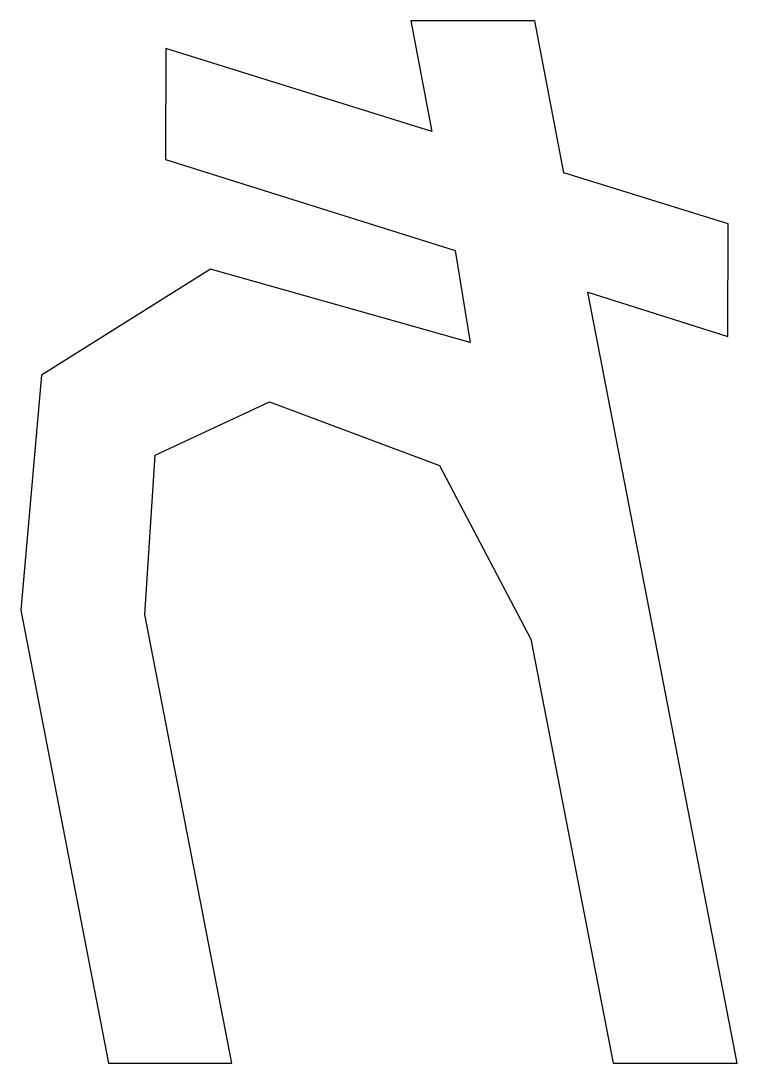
# Model space of a CAD drawing. Extents: x 34.2 to 48.2, y 32.7 to 53.
import ezdxf

# ---------------------------------------------------------------- set-up
doc = ezdxf.new("R2010")
doc.units = 0

msp = doc.modelspace()

# ---------------------------------------------------------------- linework, layer by layer
at = {"layer": 'CC'}
for p, q in [((44.232067, 52.975811), (41.8182, 52.9758)), ((41.8182, 52.9758), (42.229852, 50.82111)), ((44.80029, 50.012391), (44.232067, 52.975811)), ((37.050052, 52.4389), (37.043081, 50.27494)), ((42.229852, 50.82111), (37.050052, 52.4389)), ((37.043081, 50.27494), (42.679671, 48.50057)), ((47.99708, 49.020536), (44.80029, 50.012391)), ((47.98977, 46.830356), (47.99708, 49.020536)), ((42.679671, 48.50057), (42.971791, 46.70943)), ((37.917101, 48.14059), (34.629501, 46.07371)), ((42.971791, 46.70943), (37.917101, 48.14059)), ((48.1722, 32.6742), (45.26269, 47.6915)), ((45.26269, 47.6915), (47.98977, 46.830356)), ((34.629501, 46.07371), (34.224789, 41.49433)), ((36.841073, 44.51775), (39.065583, 45.55189)), ((39.065583, 45.55189), (42.379453, 44.31225)), ((36.63872, 41.41602), (36.841073, 44.51775)), ((42.379453, 44.31225), (44.153823, 40.93302)), ((34.224789, 41.49433), (35.934149, 32.67423)), ((38.3348, 32.6742), (36.63872, 41.41602)), ((44.153823, 40.93302), (45.758683, 32.6742)), ((35.934149, 32.67423), (38.3348, 32.6742)), ((45.758683, 32.6742), (48.1722, 32.6742))]:
    msp.add_line(p, q, dxfattribs=at)

doc.saveas('drawing.dxf')
